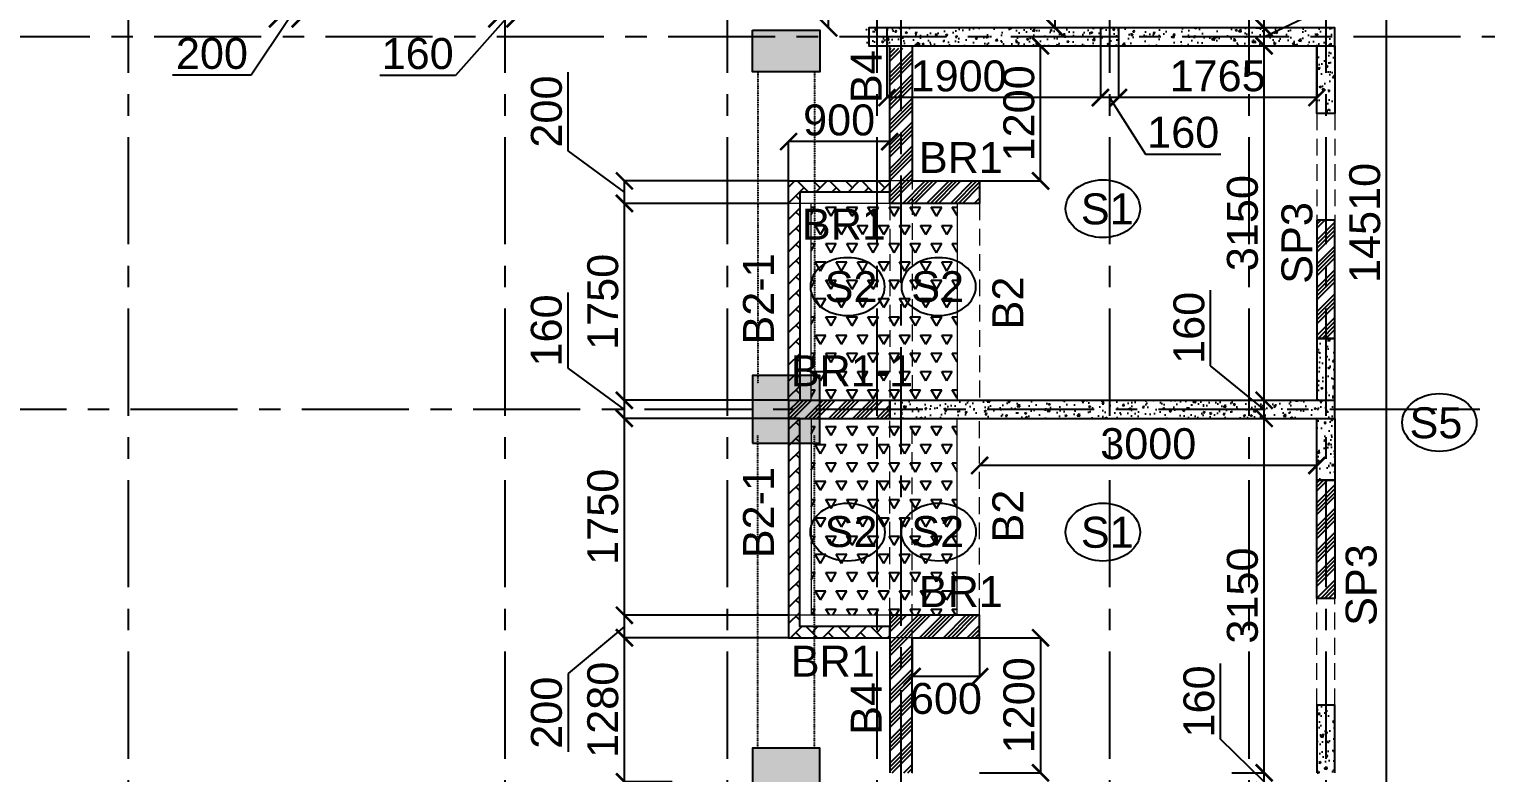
# Model space of a CAD drawing. Header units: inches. Extents: x -1898 to 127651, y -195120 to -109120.
# Drawn here: x 66741 to 79699, y -137290 to -130682 of the extents above; entities that cross this region are included whole.
import ezdxf

# ---------------------------------------------------------------- set-up
doc = ezdxf.new("R2010")
doc.units = ezdxf.units.IN
doc.header["$MEASUREMENT"] = 0
for name, pattern in [('CENTER', [50.8, 31.75, -6.35, 6.35, -6.35]), ('DASHED2', [9.525, 6.35, -3.175]), ('Hidden', [3, 2, -1])]:
    doc.linetypes.add(name, pattern=pattern)
for name, color, linetype in [('160 R.C. WALL HAT', 8, 'Continuous'), ('160 R.C.WALL', 6, 'Continuous'), ('AR-Column', 40, 'Continuous'), ('AR-Hidden', 251, 'DASHED2'), ('BAL. PARAPET WALL', 4, 'Continuous'), ('BEAM TEXT', 4, 'Continuous'), ('DIM', 251, 'Continuous'), ('GRID', 8, 'CENTER'), ('NON S.WALL HATCH', 8, 'Continuous'), ('NON STRUC R.C.WALL', 6, 'Continuous'), ('NON.STRUC.R.C.WALLS', 1, 'Continuous'), ('PARAPET WALL', 4, 'Continuous'), ('SPANRAL BEAM', 3, 'Continuous'), ('SUNKEN', 8, 'Continuous')]:
    doc.layers.add(name, color=color, linetype=linetype)
for name, color, linetype, lineweight in [('BEAMS', 3, 'Continuous', 0), ('SLAB CIR', 1, 'Continuous', 25), ('SLAB TXT', 3, 'Continuous', 0)]:
    doc.layers.add(name, color=color, linetype=linetype, lineweight=lineweight)
doc.styles.add('T200', font='sanss___.ttf', dxfattribs={"height": 275})
doc.styles.add('T300', font='sanss___.ttf', dxfattribs={"height": 350})
doc.dimstyles.new('T 200', dxfattribs={"dimtxt": 275, "dimasz": 150, "dimexe": 1, "dimexo": 0, "dimgap": 50, "dimtad": 1, "dimdec": 0, "dimrnd": 5, "dimdsep": 46, "dimtxsty": 'T200', "dimblk": 'ARCHTICK', "dimcen": 2.5, "dimdle": 1, "dimclrd": 5, "dimclre": 253, "dimclrt": 1, "dimadec": 0, "dimazin": 0, "dimtfac": 1, "dimtdec": 0, "dimtmove": 2, "dimatfit": 3, "dimfxl": 0, "dimarcsym": 0})
pattern_1 = [(45, (-2120350.89, 362541.15), (1e-14, 143.684098), [304.8, -101.6]), (135, (-2120279.05, 362613), (1e-14, 143.684098), [304.8, -101.6])]
pattern_2 = [(45, (2346260.05, -240371.21), (-106.066017, 106.066017), []), (45, (2346295.4, -240371.21), (-106.066017, 106.066017), []), (45, (2346330.76, -240371.21), (-106.066017, 106.066017), []), (45, (2346366.12, -240371.21), (-106.066017, 106.066017), [])]
pattern_3 = [(60, (2301842.9, -345548.81), (-93.75, 162.379763), [93.75, -93.75]), (120, (2301842.9, -345548.81), (-187.5, 1e-07), [93.75, -93.75]), (0, (2301796.02, -345467.62), (93.75, 162.379763), [93.75, -93.75])]
pattern_4 = [(50, (2184721.52, 112605.64), (179.315046, -15.688034), [18.75, -206.25]), (355, (2184721.52, 112605.64), (-34.687833, 188.048033), [15, -165]), (100.451444, (2184736.47, 112604.33), (144.627212, 172.359998), [15.935048, -175.285528]), (46.1842, (2184721.52, 112655.64), (266.810333, -41.37982), [28.125, -309.375]), (96.635635, (2184743.76, 112652.2), (233.665486, 243.52965), [23.902586, -262.92844]), (351.184164, (2184721.52, 112655.64), (233.665486, 243.52965), [22.5, -247.5]), (21, (2184746.52, 112643.14), (149.226763, -100.654723), [18.75, -206.25]), (326, (2184746.52, 112643.14), (60.828833, 181.287511), [15, -165]), (71.451445, (2184758.96, 112634.75), (210.055594, 80.632788), [15.935047, -175.285528]), (37.5, (2184721.524, 112605.64), (3.0399638, 83.2234635), [0, -163, 0, -167.5, 0, -165.625]), (7.5, (2184721.52, 112605.64), (65.7673844, 98.602928), [0, -95.5, 0, -159.25, 0, -63.125]), (327.5, (2184665.774, 112605.64), (133.455609, -5.638718), [0, -62.5, 0, -195, 0, -258.75]), (317.5, (2184640.77, 112605.64), (145.7965423, 25.0262456), [0, -81.25, 0, -129.5, 0, -183.75])]

# ---------------------------------------------------------------- blocks, each defined once
blk = doc.blocks.new('_ARCHTICK')
at = {"color": 0, "linetype": 'ByBlock', "const_width": 0.15}
blk.add_lwpolyline([(-0.5, -0.5), (0.5, 0.5)], dxfattribs=at)
blk = doc.blocks.new('*D590')
at = {"layer": 'Defpoints', "color": 0}
for p in [(77439, -137290, 15), (77727, -137290), (77900, -137450, 15)]:
    blk.add_point(p, dxfattribs=at)
at = {"layer": 'DIM', "color": 5, "lineweight": -2}
for p, q in [((77340, -136992), (77340, -136320)), ((77727, -137370), (77340, -136992)), ((77727, -137451), (77727, -137289))]:
    blk.add_line(p, q, dxfattribs=at)
at = {"layer": 'DIM', "color": 253, "lineweight": -2}
for p, q in [((77439, -137290), (77728, -137290)), ((77900, -137450), (77726, -137450))]:
    blk.add_line(p, q, dxfattribs=at)
at = {"layer": 'DIM', "color": 5, "lineweight": -2, "xscale": 150, "yscale": 150, "zscale": 150}
for p, rotation in [((77727, -137290), 90), ((77727, -137450), 270)]:
    blk.add_blockref('_ARCHTICK', p, dxfattribs=dict(at, rotation=rotation))
at = {"layer": 'DIM', "color": 1, "insert": (77148, -136656), "char_height": 275, "attachment_point": 5, "rotation": 90, "style": 'T200'}
blk.add_mtext('160', dxfattribs=at)
blk = doc.blocks.new('*D591')
at = {"layer": 'Defpoints', "color": 0}
for p in [(77247, -134140, 15), (77727, -134140), (77439, -137290, 15)]:
    blk.add_point(p, dxfattribs=at)
at = {"layer": 'DIM', "color": 253, "lineweight": -2}
for p, q in [((77247, -134140), (77728, -134140)), ((77439, -137290), (77728, -137290))]:
    blk.add_line(p, q, dxfattribs=at)
at = {"layer": 'DIM', "color": 5, "lineweight": -2}
blk.add_line((77727, -137291), (77727, -134139), dxfattribs=at)
at = {"layer": 'DIM', "color": 5, "lineweight": -2, "xscale": 150, "yscale": 150, "zscale": 150}
for p, rotation in [((77727, -134140), 90), ((77727, -137290), 270)]:
    blk.add_blockref('_ARCHTICK', p, dxfattribs=dict(at, rotation=rotation))
at = {"layer": 'DIM', "color": 1, "insert": (77535, -135715), "char_height": 275, "attachment_point": 5, "rotation": 90, "style": 'T200'}
blk.add_mtext('3150', dxfattribs=at)
blk = doc.blocks.new('*D592')
at = {"layer": 'Defpoints', "color": 0}
for p in [(77247, -133980, 15), (77727, -133980), (77247, -134140, 15)]:
    blk.add_point(p, dxfattribs=at)
at = {"layer": 'DIM', "color": 5, "lineweight": -2}
for p, q in [((77251, -133672), (77251, -133000)), ((77727, -134060), (77251, -133672)), ((77727, -134141), (77727, -133979))]:
    blk.add_line(p, q, dxfattribs=at)
at = {"layer": 'DIM', "color": 253, "lineweight": -2}
for p, q in [((77247, -133980), (77728, -133980)), ((77247, -134140), (77728, -134140))]:
    blk.add_line(p, q, dxfattribs=at)
at = {"layer": 'DIM', "color": 5, "lineweight": -2, "xscale": 150, "yscale": 150, "zscale": 150}
for p, rotation in [((77727, -133980), 90), ((77727, -134140), 270)]:
    blk.add_blockref('_ARCHTICK', p, dxfattribs=dict(at, rotation=rotation))
at = {"layer": 'DIM', "color": 1, "insert": (77059, -133336), "char_height": 275, "attachment_point": 5, "rotation": 90, "style": 'T200'}
blk.add_mtext('160', dxfattribs=at)
blk = doc.blocks.new('*D593')
at = {"layer": 'Defpoints', "color": 0}
for p in [(77247, -130830, 15), (77727, -130830), (77247, -133980, 15)]:
    blk.add_point(p, dxfattribs=at)
at = {"layer": 'DIM', "color": 253, "lineweight": -2}
for p, q in [((77247, -130830), (77728, -130830)), ((77247, -133980), (77728, -133980))]:
    blk.add_line(p, q, dxfattribs=at)
at = {"layer": 'DIM', "color": 5, "lineweight": -2}
blk.add_line((77727, -133981), (77727, -130829), dxfattribs=at)
at = {"layer": 'DIM', "color": 5, "lineweight": -2, "xscale": 150, "yscale": 150, "zscale": 150}
for p, rotation in [((77727, -130830), 90), ((77727, -133980), 270)]:
    blk.add_blockref('_ARCHTICK', p, dxfattribs=dict(at, rotation=rotation))
at = {"layer": 'DIM', "color": 1, "insert": (77535, -132405), "char_height": 275, "attachment_point": 5, "rotation": 90, "style": 'T200'}
blk.add_mtext('3150', dxfattribs=at)
blk = doc.blocks.new('*D594')
at = {"layer": 'Defpoints', "color": 0}
for p in [(75867, -129670), (76271, -129670, 15), (76271, -130670, 15)]:
    blk.add_point(p, dxfattribs=at)
at = {"layer": 'DIM', "color": 253, "lineweight": -2}
for p, q in [((76271, -129670), (75866, -129670)), ((76271, -130670), (75866, -130670))]:
    blk.add_line(p, q, dxfattribs=at)
at = {"layer": 'DIM', "color": 5, "lineweight": -2}
blk.add_line((75867, -130671), (75867, -129669), dxfattribs=at)
at = {"layer": 'DIM', "color": 5, "lineweight": -2, "xscale": 150, "yscale": 150, "zscale": 150}
for p, rotation in [((75867, -129670), 90), ((75867, -130670), 270)]:
    blk.add_blockref('_ARCHTICK', p, dxfattribs=dict(at, rotation=rotation))
at = {"layer": 'DIM', "color": 1, "insert": (75675, -130170), "char_height": 275, "attachment_point": 5, "rotation": 90, "style": 'T200'}
blk.add_mtext('1000', dxfattribs=at)
blk = doc.blocks.new('*D557')
at = {"layer": 'Defpoints', "color": 0}
for p in [(78740, -125150, 29), (78815, -125150), (78655, -139659, 15)]:
    blk.add_point(p, dxfattribs=at)
at = {"layer": 'DIM', "color": 253, "lineweight": -2}
for p, q in [((78740, -125150), (78816, -125150)), ((78655, -139659), (78816, -139659))]:
    blk.add_line(p, q, dxfattribs=at)
at = {"layer": 'DIM', "color": 5, "lineweight": -2}
blk.add_line((78815, -139660), (78815, -125149), dxfattribs=at)
at = {"layer": 'DIM', "color": 5, "lineweight": -2, "xscale": 150, "yscale": 150, "zscale": 150}
for p, rotation in [((78815, -125150), 90), ((78815, -139659), 270)]:
    blk.add_blockref('_ARCHTICK', p, dxfattribs=dict(at, rotation=rotation))
at = {"layer": 'DIM', "color": 1, "insert": (78623, -132404), "char_height": 275, "attachment_point": 5, "rotation": 90, "style": 'T200'}
blk.add_mtext('14510', dxfattribs=at)
blk = doc.blocks.new('*D533')
at = {"layer": 'Defpoints', "color": 0}
for p in [(77653, -130670, 15), (77727, -130670), (77653, -130830)]:
    blk.add_point(p, dxfattribs=at)
at = {"layer": 'DIM', "color": 5, "lineweight": -2}
for p, q in [((78196, -130528), (78196, -129856)), ((77727, -130750), (78196, -130528)), ((77727, -130831), (77727, -130669))]:
    blk.add_line(p, q, dxfattribs=at)
at = {"layer": 'DIM', "color": 253, "lineweight": -2}
for p, q in [((77653, -130670), (77728, -130670)), ((77653, -130830), (77728, -130830))]:
    blk.add_line(p, q, dxfattribs=at)
at = {"layer": 'DIM', "color": 5, "lineweight": -2, "xscale": 150, "yscale": 150, "zscale": 150}
for p, rotation in [((77727, -130670), 90), ((77727, -130830), 270)]:
    blk.add_blockref('_ARCHTICK', p, dxfattribs=dict(at, rotation=rotation))
at = {"layer": 'DIM', "color": 1, "insert": (78004, -130192), "char_height": 275, "attachment_point": 5, "rotation": 90, "style": 'T200'}
blk.add_mtext('160', dxfattribs=at)
blk = doc.blocks.new('*D534')
at = {"layer": 'Defpoints', "color": 0}
for p in [(77663, -129830, 15), (77727, -129830), (77653, -130670, 15)]:
    blk.add_point(p, dxfattribs=at)
at = {"layer": 'DIM', "color": 253, "lineweight": -2}
for p, q in [((77663, -129830), (77728, -129830)), ((77653, -130670), (77728, -130670))]:
    blk.add_line(p, q, dxfattribs=at)
at = {"layer": 'DIM', "color": 5, "lineweight": -2}
blk.add_line((77727, -130671), (77727, -129829), dxfattribs=at)
at = {"layer": 'DIM', "color": 5, "lineweight": -2, "xscale": 150, "yscale": 150, "zscale": 150}
for p, rotation in [((77727, -129830), 90), ((77727, -130670), 270)]:
    blk.add_blockref('_ARCHTICK', p, dxfattribs=dict(at, rotation=rotation))
at = {"layer": 'DIM', "color": 1, "insert": (77535, -130250), "char_height": 275, "attachment_point": 5, "rotation": 90, "style": 'T200'}
blk.add_mtext('840', dxfattribs=at)
blk = doc.blocks.new('*D537')
at = {"layer": 'Defpoints', "color": 0}
for p in [(76431, -130670, 15), (78196, -130830, 15), (76431, -131290)]:
    blk.add_point(p, dxfattribs=at)
at = {"layer": 'DIM', "color": 253, "lineweight": -2}
for p, q in [((76431, -130670), (76431, -131291)), ((78196, -130830), (78196, -131291))]:
    blk.add_line(p, q, dxfattribs=at)
at = {"layer": 'DIM', "color": 5, "lineweight": -2}
blk.add_line((78197, -131290), (76430, -131290), dxfattribs=at)
at = {"layer": 'DIM', "color": 5, "lineweight": -2, "xscale": 150, "yscale": 150, "zscale": 150, "rotation": 180}
blk.add_blockref('_ARCHTICK', (76431, -131290), dxfattribs=at)
at = {"layer": 'DIM', "color": 5, "lineweight": -2, "xscale": 150, "yscale": 150, "zscale": 150}
blk.add_blockref('_ARCHTICK', (78196, -131290), dxfattribs=at)
at = {"layer": 'DIM', "color": 1, "insert": (77313, -131098), "char_height": 275, "attachment_point": 5, "style": 'T200'}
blk.add_mtext('1765', dxfattribs=at)
blk = doc.blocks.new('*D538')
at = {"layer": 'Defpoints', "color": 0}
for p in [(76271, -130670, 15), (76431, -130670, 15), (76271, -131290)]:
    blk.add_point(p, dxfattribs=at)
at = {"layer": 'DIM', "color": 253, "lineweight": -2}
for p, q in [((76271, -130670), (76271, -131291)), ((76431, -130670), (76431, -131291))]:
    blk.add_line(p, q, dxfattribs=at)
at = {"layer": 'DIM', "color": 5, "lineweight": -2}
for p, q in [((76432, -131290), (76270, -131290)), ((76351, -131290), (76670, -131792)), ((76670, -131792), (77343, -131792))]:
    blk.add_line(p, q, dxfattribs=at)
at = {"layer": 'DIM', "color": 5, "lineweight": -2, "xscale": 150, "yscale": 150, "zscale": 150, "rotation": 180}
blk.add_blockref('_ARCHTICK', (76271, -131290), dxfattribs=at)
at = {"layer": 'DIM', "color": 5, "lineweight": -2, "xscale": 150, "yscale": 150, "zscale": 150}
blk.add_blockref('_ARCHTICK', (76431, -131290), dxfattribs=at)
at = {"layer": 'DIM', "color": 1, "insert": (77007, -131600), "char_height": 275, "attachment_point": 5, "style": 'T200'}
blk.add_mtext('160', dxfattribs=at)
blk = doc.blocks.new('*D539')
at = {"layer": 'Defpoints', "color": 0}
for p in [(74371, -130670, 15), (76271, -130670, 15), (74371, -131290)]:
    blk.add_point(p, dxfattribs=at)
at = {"layer": 'DIM', "color": 253, "lineweight": -2}
for p, q in [((74371, -130670), (74371, -131291)), ((76271, -130670), (76271, -131291))]:
    blk.add_line(p, q, dxfattribs=at)
at = {"layer": 'DIM', "color": 5, "lineweight": -2}
blk.add_line((76272, -131290), (74370, -131290), dxfattribs=at)
at = {"layer": 'DIM', "color": 5, "lineweight": -2, "xscale": 150, "yscale": 150, "zscale": 150, "rotation": 180}
blk.add_blockref('_ARCHTICK', (74371, -131290), dxfattribs=at)
at = {"layer": 'DIM', "color": 5, "lineweight": -2, "xscale": 150, "yscale": 150, "zscale": 150}
blk.add_blockref('_ARCHTICK', (76271, -131290), dxfattribs=at)
at = {"layer": 'DIM', "color": 1, "insert": (75009, -131099), "char_height": 275, "attachment_point": 5, "style": 'T200'}
blk.add_mtext('1900', dxfattribs=at)
blk = doc.blocks.new('*D483')
at = {"layer": 'Defpoints', "color": 0}
for p in [(72037, -137370), (72460, -137370, 15), (73496, -138650, 15)]:
    blk.add_point(p, dxfattribs=at)
at = {"layer": 'DIM', "color": 253, "lineweight": -2}
for p, q in [((72460, -137370), (72036, -137370)), ((73496, -138650), (72036, -138650))]:
    blk.add_line(p, q, dxfattribs=at)
at = {"layer": 'DIM', "color": 5, "lineweight": -2}
blk.add_line((72037, -138651), (72037, -137369), dxfattribs=at)
at = {"layer": 'DIM', "color": 5, "lineweight": -2, "xscale": 150, "yscale": 150, "zscale": 150}
for p, rotation in [((72037, -137370), 90), ((72037, -138650), 270)]:
    blk.add_blockref('_ARCHTICK', p, dxfattribs=dict(at, rotation=rotation))
at = {"layer": 'DIM', "color": 1, "insert": (71846, -138010), "char_height": 275, "attachment_point": 5, "rotation": 90, "style": 'T200'}
blk.add_mtext('1280', dxfattribs=at)
blk = doc.blocks.new('*D503')
at = {"layer": 'Defpoints', "color": 0}
for p in [(72036, -136090), (73496, -136090, 15), (72460, -137370)]:
    blk.add_point(p, dxfattribs=at)
at = {"layer": 'DIM', "color": 253, "lineweight": -2}
for p, q in [((73496, -136090), (72035, -136090)), ((72460, -137370), (72035, -137370))]:
    blk.add_line(p, q, dxfattribs=at)
at = {"layer": 'DIM', "color": 5, "lineweight": -2}
blk.add_line((72036, -137371), (72036, -136089), dxfattribs=at)
at = {"layer": 'DIM', "color": 5, "lineweight": -2, "xscale": 150, "yscale": 150, "zscale": 150}
for p, rotation in [((72036, -136090), 90), ((72036, -137370), 270)]:
    blk.add_blockref('_ARCHTICK', p, dxfattribs=dict(at, rotation=rotation))
at = {"layer": 'DIM', "color": 1, "insert": (71845, -136730), "char_height": 275, "attachment_point": 5, "rotation": 90, "style": 'T200'}
blk.add_mtext('1280', dxfattribs=at)
blk = doc.blocks.new('*D504')
at = {"layer": 'Defpoints', "color": 0}
for p in [(72036, -135890), (73496, -135890, 15), (73496, -136090, 15)]:
    blk.add_point(p, dxfattribs=at)
at = {"layer": 'DIM', "color": 253, "lineweight": -2}
for p, q in [((73496, -135890), (72035, -135890)), ((73496, -136090), (72035, -136090))]:
    blk.add_line(p, q, dxfattribs=at)
at = {"layer": 'DIM', "color": 5, "lineweight": -2}
for p, q in [((72036, -136091), (72036, -135889)), ((72036, -135990), (71536, -136407)), ((71536, -136407), (71536, -137105))]:
    blk.add_line(p, q, dxfattribs=at)
at = {"layer": 'DIM', "color": 5, "lineweight": -2, "xscale": 150, "yscale": 150, "zscale": 150}
for p, rotation in [((72036, -135890), 90), ((72036, -136090), 270)]:
    blk.add_blockref('_ARCHTICK', p, dxfattribs=dict(at, rotation=rotation))
at = {"layer": 'DIM', "color": 1, "insert": (71344, -136756), "char_height": 275, "attachment_point": 5, "rotation": 90, "style": 'T200'}
blk.add_mtext('200', dxfattribs=at)
blk = doc.blocks.new('*D505')
at = {"layer": 'Defpoints', "color": 0}
for p in [(72036, -134140), (73496, -134140, 15), (73496, -135890, 15)]:
    blk.add_point(p, dxfattribs=at)
at = {"layer": 'DIM', "color": 253, "lineweight": -2}
for p, q in [((73496, -134140), (72035, -134140)), ((73496, -135890), (72035, -135890))]:
    blk.add_line(p, q, dxfattribs=at)
at = {"layer": 'DIM', "color": 5, "lineweight": -2}
blk.add_line((72036, -135891), (72036, -134139), dxfattribs=at)
at = {"layer": 'DIM', "color": 5, "lineweight": -2, "xscale": 150, "yscale": 150, "zscale": 150}
for p, rotation in [((72036, -134140), 90), ((72036, -135890), 270)]:
    blk.add_blockref('_ARCHTICK', p, dxfattribs=dict(at, rotation=rotation))
at = {"layer": 'DIM', "color": 1, "insert": (71845, -135015), "char_height": 275, "attachment_point": 5, "rotation": 90, "style": 'T200'}
blk.add_mtext('1750', dxfattribs=at)
blk = doc.blocks.new('*D506')
at = {"layer": 'Defpoints', "color": 0}
for p in [(72036, -133980), (73496, -133980, 15), (73496, -134140, 15)]:
    blk.add_point(p, dxfattribs=at)
at = {"layer": 'DIM', "color": 5, "lineweight": -2}
for p, q in [((71535, -133695), (71535, -133023)), ((72036, -134060), (71535, -133695)), ((72036, -134141), (72036, -133979))]:
    blk.add_line(p, q, dxfattribs=at)
at = {"layer": 'DIM', "color": 253, "lineweight": -2}
for p, q in [((73496, -133980), (72035, -133980)), ((73496, -134140), (72035, -134140))]:
    blk.add_line(p, q, dxfattribs=at)
at = {"layer": 'DIM', "color": 5, "lineweight": -2, "xscale": 150, "yscale": 150, "zscale": 150}
for p, rotation in [((72036, -133980), 90), ((72036, -134140), 270)]:
    blk.add_blockref('_ARCHTICK', p, dxfattribs=dict(at, rotation=rotation))
at = {"layer": 'DIM', "color": 1, "insert": (71343, -133359), "char_height": 275, "attachment_point": 5, "rotation": 90, "style": 'T200'}
blk.add_mtext('160', dxfattribs=at)
blk = doc.blocks.new('*D507')
at = {"layer": 'Defpoints', "color": 0}
for p in [(72036, -132230), (73496, -132230, 15), (73496, -133980, 15)]:
    blk.add_point(p, dxfattribs=at)
at = {"layer": 'DIM', "color": 253, "lineweight": -2}
for p, q in [((73496, -132230), (72035, -132230)), ((73496, -133980), (72035, -133980))]:
    blk.add_line(p, q, dxfattribs=at)
at = {"layer": 'DIM', "color": 5, "lineweight": -2}
blk.add_line((72036, -133981), (72036, -132229), dxfattribs=at)
at = {"layer": 'DIM', "color": 5, "lineweight": -2, "xscale": 150, "yscale": 150, "zscale": 150}
for p, rotation in [((72036, -132230), 90), ((72036, -133980), 270)]:
    blk.add_blockref('_ARCHTICK', p, dxfattribs=dict(at, rotation=rotation))
at = {"layer": 'DIM', "color": 1, "insert": (71845, -133105), "char_height": 275, "attachment_point": 5, "rotation": 90, "style": 'T200'}
blk.add_mtext('1750', dxfattribs=at)
blk = doc.blocks.new('*D508')
at = {"layer": 'Defpoints', "color": 0}
for p in [(72036, -132030), (73496, -132030, 15), (73496, -132230, 15)]:
    blk.add_point(p, dxfattribs=at)
at = {"layer": 'DIM', "color": 5, "lineweight": -2}
for p, q in [((71536, -131763), (71536, -131065)), ((72036, -132130), (71536, -131763)), ((72036, -132231), (72036, -132029))]:
    blk.add_line(p, q, dxfattribs=at)
at = {"layer": 'DIM', "color": 253, "lineweight": -2}
for p, q in [((73496, -132030), (72035, -132030)), ((73496, -132230), (72035, -132230))]:
    blk.add_line(p, q, dxfattribs=at)
at = {"layer": 'DIM', "color": 5, "lineweight": -2, "xscale": 150, "yscale": 150, "zscale": 150}
for p, rotation in [((72036, -132030), 90), ((72036, -132230), 270)]:
    blk.add_blockref('_ARCHTICK', p, dxfattribs=dict(at, rotation=rotation))
at = {"layer": 'DIM', "color": 1, "insert": (71344, -131414), "char_height": 275, "attachment_point": 5, "rotation": 90, "style": 'T200'}
blk.add_mtext('200', dxfattribs=at)
blk = doc.blocks.new('*D509')
at = {"layer": 'Defpoints', "color": 0}
for p in [(73496, -131681), (73496, -132030, 15), (74396, -132030, 15)]:
    blk.add_point(p, dxfattribs=at)
at = {"layer": 'DIM', "color": 5, "lineweight": -2}
blk.add_line((74397, -131681), (73495, -131681), dxfattribs=at)
at = {"layer": 'DIM', "color": 253, "lineweight": -2}
for p, q in [((73496, -132030), (73496, -131680)), ((74396, -132030), (74396, -131680))]:
    blk.add_line(p, q, dxfattribs=at)
at = {"layer": 'DIM', "color": 5, "lineweight": -2, "xscale": 150, "yscale": 150, "zscale": 150, "rotation": 180}
blk.add_blockref('_ARCHTICK', (73496, -131681), dxfattribs=at)
at = {"layer": 'DIM', "color": 5, "lineweight": -2, "xscale": 150, "yscale": 150, "zscale": 150}
blk.add_blockref('_ARCHTICK', (74396, -131681), dxfattribs=at)
at = {"layer": 'DIM', "color": 1, "insert": (73946, -131490), "char_height": 275, "attachment_point": 5, "style": 'T200'}
blk.add_mtext('900', dxfattribs=at)
blk = doc.blocks.new('*D510')
at = {"layer": 'Defpoints', "color": 0}
for p in [(74596, -136090, 15), (75196, -136090, 15), (74596, -136435)]:
    blk.add_point(p, dxfattribs=at)
at = {"layer": 'DIM', "color": 253, "lineweight": -2}
for p, q in [((74596, -136090), (74596, -136436)), ((75196, -136090), (75196, -136436))]:
    blk.add_line(p, q, dxfattribs=at)
at = {"layer": 'DIM', "color": 5, "lineweight": -2}
blk.add_line((75197, -136435), (74595, -136435), dxfattribs=at)
at = {"layer": 'DIM', "color": 5, "lineweight": -2, "xscale": 150, "yscale": 150, "zscale": 150, "rotation": 180}
blk.add_blockref('_ARCHTICK', (74596, -136435), dxfattribs=at)
at = {"layer": 'DIM', "color": 5, "lineweight": -2, "xscale": 150, "yscale": 150, "zscale": 150}
blk.add_blockref('_ARCHTICK', (75196, -136435), dxfattribs=at)
at = {"layer": 'DIM', "color": 1, "insert": (74896, -136631), "char_height": 275, "attachment_point": 5, "style": 'T200'}
blk.add_mtext('600', dxfattribs=at)
blk = doc.blocks.new('*D513')
at = {"layer": 'Defpoints', "color": 0}
for p in [(75196, -134559, 15), (75196, -134559), (78196, -134626, 15)]:
    blk.add_point(p, dxfattribs=at)
at = {"layer": 'DIM', "color": 5, "lineweight": -2}
blk.add_line((78197, -134559), (75195, -134559), dxfattribs=at)
at = {"layer": 'DIM', "color": 253, "lineweight": -2}
for p, q in [((75196, -134559), (75196, -134558)), ((78196, -134626), (78196, -134558))]:
    blk.add_line(p, q, dxfattribs=at)
at = {"layer": 'DIM', "color": 5, "lineweight": -2, "xscale": 150, "yscale": 150, "zscale": 150, "rotation": 180}
blk.add_blockref('_ARCHTICK', (75196, -134559), dxfattribs=at)
at = {"layer": 'DIM', "color": 5, "lineweight": -2, "xscale": 150, "yscale": 150, "zscale": 150}
blk.add_blockref('_ARCHTICK', (78196, -134559), dxfattribs=at)
at = {"layer": 'DIM', "color": 1, "insert": (76696, -134367), "char_height": 275, "attachment_point": 5, "style": 'T200'}
blk.add_mtext('3000', dxfattribs=at)
blk = doc.blocks.new('*D412')
at = {"layer": 'Defpoints', "color": 0}
for p in [(73853, -130510, 15), (73853, -130510), (73853, -130670, 15)]:
    blk.add_point(p, dxfattribs=at)
at = {"layer": 'DIM', "color": 5, "lineweight": -2}
for p, q in [((73410, -130028), (73410, -129355)), ((73853, -130590), (73410, -130028)), ((73853, -130671), (73853, -130509))]:
    blk.add_line(p, q, dxfattribs=at)
at = {"layer": 'DIM', "color": 253, "lineweight": -2}
for p, q in [((73853, -130510), (73852, -130510)), ((73853, -130670), (73852, -130670))]:
    blk.add_line(p, q, dxfattribs=at)
at = {"layer": 'DIM', "color": 5, "lineweight": -2, "xscale": 150, "yscale": 150, "zscale": 150}
for p, rotation in [((73853, -130510), 90), ((73853, -130670), 270)]:
    blk.add_blockref('_ARCHTICK', p, dxfattribs=dict(at, rotation=rotation))
at = {"layer": 'DIM', "color": 1, "insert": (73219, -129691), "char_height": 275, "attachment_point": 5, "rotation": 90, "style": 'T200'}
blk.add_mtext('160', dxfattribs=at)
blk = doc.blocks.new('*D421')
at = {"layer": 'Defpoints', "color": 0}
for p in [(70901, -129810, 15), (71061, -129810, 15), (70901, -130590)]:
    blk.add_point(p, dxfattribs=at)
at = {"layer": 'DIM', "color": 253, "lineweight": -2}
for p, q in [((70901, -129810), (70901, -130591)), ((71061, -129810), (71061, -130591))]:
    blk.add_line(p, q, dxfattribs=at)
at = {"layer": 'DIM', "color": 5, "lineweight": -2}
for p, q in [((70981, -130590), (70533, -131092)), ((71062, -130590), (70900, -130590)), ((70533, -131092), (69860, -131092))]:
    blk.add_line(p, q, dxfattribs=at)
at = {"layer": 'DIM', "color": 5, "lineweight": -2, "xscale": 150, "yscale": 150, "zscale": 150, "rotation": 180}
blk.add_blockref('_ARCHTICK', (70901, -130590), dxfattribs=at)
at = {"layer": 'DIM', "color": 5, "lineweight": -2, "xscale": 150, "yscale": 150, "zscale": 150}
blk.add_blockref('_ARCHTICK', (71061, -130590), dxfattribs=at)
at = {"layer": 'DIM', "color": 1, "insert": (70197, -130900), "char_height": 275, "attachment_point": 5, "style": 'T200'}
blk.add_mtext('160', dxfattribs=at)
blk = doc.blocks.new('*D423')
at = {"layer": 'Defpoints', "color": 0}
for p in [(68951, -129810, 15), (69151, -129810, 15), (68951, -130590)]:
    blk.add_point(p, dxfattribs=at)
at = {"layer": 'DIM', "color": 253, "lineweight": -2}
for p, q in [((68951, -129810), (68951, -130591)), ((69151, -129810), (69151, -130591))]:
    blk.add_line(p, q, dxfattribs=at)
at = {"layer": 'DIM', "color": 5, "lineweight": -2}
for p, q in [((69051, -130590), (68716, -131091)), ((69152, -130590), (68950, -130590)), ((68716, -131091), (68017, -131091))]:
    blk.add_line(p, q, dxfattribs=at)
at = {"layer": 'DIM', "color": 5, "lineweight": -2, "xscale": 150, "yscale": 150, "zscale": 150, "rotation": 180}
blk.add_blockref('_ARCHTICK', (68951, -130590), dxfattribs=at)
at = {"layer": 'DIM', "color": 5, "lineweight": -2, "xscale": 150, "yscale": 150, "zscale": 150}
blk.add_blockref('_ARCHTICK', (69151, -130590), dxfattribs=at)
at = {"layer": 'DIM', "color": 1, "insert": (68367, -130899), "char_height": 275, "attachment_point": 5, "style": 'T200'}
blk.add_mtext('200', dxfattribs=at)
blk = doc.blocks.new('*D788')
at = {"layer": 'Defpoints', "color": 0}
for p in [(75196, -136090, 15), (75196, -137290, 15), (75738, -137290)]:
    blk.add_point(p, dxfattribs=at)
at = {"layer": 'DIM', "color": 253, "lineweight": -2}
for p, q in [((75196, -136090), (75739, -136090)), ((75196, -137290), (75739, -137290))]:
    blk.add_line(p, q, dxfattribs=at)
at = {"layer": 'DIM', "color": 5, "lineweight": -2}
blk.add_line((75738, -136089), (75738, -137291), dxfattribs=at)
at = {"layer": 'DIM', "color": 5, "lineweight": -2, "xscale": 150, "yscale": 150, "zscale": 150}
for p, rotation in [((75738, -136090), 90), ((75738, -137290), 270)]:
    blk.add_blockref('_ARCHTICK', p, dxfattribs=dict(at, rotation=rotation))
at = {"layer": 'DIM', "color": 1, "insert": (75546, -136690), "char_height": 275, "attachment_point": 5, "rotation": 90, "style": 'T200'}
blk.add_mtext('1200', dxfattribs=at)
blk = doc.blocks.new('*D789')
at = {"layer": 'Defpoints', "color": 0}
for p in [(75196, -130830, 15), (75738, -130830), (75196, -132030, 15)]:
    blk.add_point(p, dxfattribs=at)
at = {"layer": 'DIM', "color": 253, "lineweight": -2}
for p, q in [((75196, -130830), (75739, -130830)), ((75196, -132030), (75739, -132030))]:
    blk.add_line(p, q, dxfattribs=at)
at = {"layer": 'DIM', "color": 5, "lineweight": -2}
blk.add_line((75738, -132031), (75738, -130829), dxfattribs=at)
at = {"layer": 'DIM', "color": 5, "lineweight": -2, "xscale": 150, "yscale": 150, "zscale": 150}
for p, rotation in [((75738, -130830), 90), ((75738, -132030), 270)]:
    blk.add_blockref('_ARCHTICK', p, dxfattribs=dict(at, rotation=rotation))
at = {"layer": 'DIM', "color": 1, "insert": (75546, -131430), "char_height": 275, "attachment_point": 5, "rotation": 90, "style": 'T200'}
blk.add_mtext('1200', dxfattribs=at)
blk = doc.blocks.new('A$C02A55DAE')
at = {"layer": 'NON S.WALL HATCH'}
h = blk.add_hatch(dxfattribs=at)
h.set_pattern_fill('SACNCR', color=256, scale=1000)
h.set_pattern_definition([(45, (-132245.64, 75915.45), (-66.29126, 66.29126), []), (45, (-132179.35, 75915.45), (-66.29126, 66.29126), [0, -93.75])])
h.paths.add_polyline_path([(68012, -21790), (68612, -21790), (68612, -21190), (68012, -21190)])
h.paths.add_polyline_path([(68012, -18480), (68612, -18480), (68612, -17880), (68012, -17880)])
h.paths.add_polyline_path([(68012, -15170), (68612, -15170), (68612, -14570), (68012, -14570)])
h.paths.add_polyline_path([(68012, -11500), (68612, -11500), (68612, -11870), (68012, -11870)])
at = {"layer": 'AR-Column', "color": 4, "elevation": -29}
for points in [[(68012, -11500), (68612, -11500), (68612, -11870), (68012, -11870)], [(68012, -15170), (68612, -15170), (68612, -14570), (68012, -14570)], [(68012, -18480), (68612, -18480), (68612, -17880), (68012, -17880)]]:
    blk.add_lwpolyline(points, close=True, dxfattribs=at)
at = {"layer": 'AR-Hidden', "ltscale": 0.009}
for p, q in [((68060, -11870, -29), (68060, -14640, -29)), ((68565, -11870, -29), (68565, -14640, -29)), ((68060, -17870, -29), (68060, -15100, -29)), ((68565, -17870, -29), (68565, -15100, -29))]:
    blk.add_line(p, q, dxfattribs=at)

msp = doc.modelspace()

# ---------------------------------------------------------------- hatches: boundary and pattern name
at = {"layer": '160 R.C. WALL HAT'}
h = msp.add_hatch(dxfattribs=at)
h.set_pattern_fill('AR-CONC', color=256, scale=25)
h.set_pattern_definition(pattern_4)
h.paths.add_polyline_path([(78356, -130830.2), (78356, -130670.2), (74191, -130670.2), (74191, -130830.2)])
h = msp.add_hatch(dxfattribs=at)
h.set_pattern_fill('AR-CONC', color=256, scale=25)
h.set_pattern_definition(pattern_4)
h.paths.add_polyline_path([(78196, -130830.2), (78356, -130830.2), (78356, -131430.2), (78196, -131430.2)])
h = msp.add_hatch(dxfattribs=at)
h.set_pattern_fill('AR-CONC', color=256, scale=25)
h.set_pattern_definition(pattern_4)
h.paths.add_polyline_path([(78196, -133430.2), (78356, -133430.2), (78356, -133980.2), (78196, -133980.2)])
h = msp.add_hatch(dxfattribs=at)
h.set_pattern_fill('AR-CONC', color=256, scale=25)
h.set_pattern_definition(pattern_4)
h.paths.add_polyline_path([(78356, -134140.2), (78356, -133980.2), (74396, -133980.2), (74396, -134140.2)])
h = msp.add_hatch(dxfattribs=at)
h.set_pattern_fill('AR-CONC', color=256, scale=25)
h.set_pattern_definition(pattern_4)
h.paths.add_polyline_path([(78196, -134690.2), (78356, -134690.2), (78356, -134140.2), (78196, -134140.2)])
h = msp.add_hatch(dxfattribs=at)
h.set_pattern_fill('AR-CONC', color=256, scale=25)
h.set_pattern_definition(pattern_4)
h.paths.add_polyline_path([(78356, -136690.2), (78196, -136690.2), (78196, -137290.2), (78356, -137290.2)])
at = {"layer": 'BAL. PARAPET WALL'}
h = msp.add_hatch(dxfattribs=at)
h.set_pattern_fill('AR-HBONE', color=256, style=0)
h.set_pattern_definition(pattern_1)
h.paths.add_polyline_path([(73596, -133980.2), (73496, -133980.2), (73496, -132030.2), (74396, -132030.2), (74396, -132130.2), (73596, -132130.2)])
h = msp.add_hatch(dxfattribs=at)
h.set_pattern_fill('AR-HBONE', color=256, style=0)
h.set_pattern_definition(pattern_1)
h.paths.add_polyline_path([(73596, -134140.2), (73496, -134140.2), (73496, -136090.2), (74396, -136090.2), (74396, -135990.2), (73596, -135990.2)])
at = {"layer": 'NON STRUC R.C.WALL'}
h = msp.add_hatch(dxfattribs=at)
h.set_pattern_fill('ANSI34', color=1, scale=200)
h.set_pattern_definition([(45, (2346260.05, -240391.21), (-106.066017, 106.066017), []), (45, (2346295.4, -240391.21), (-106.066017, 106.066017), []), (45, (2346330.76, -240391.21), (-106.066017, 106.066017), []), (45, (2346366.12, -240391.21), (-106.066017, 106.066017), [])])
h.paths.add_polyline_path([(74596, -130850.2), (74396, -130850.2), (74396, -132230.2), (75196, -132230.2), (75196, -132030.2), (74596, -132030.2)])
h = msp.add_hatch(dxfattribs=at)
h.set_pattern_fill('ANSI34', color=1, scale=200)
h.set_pattern_definition(pattern_2)
h.paths.add_polyline_path([(78196, -132380.2), (78196, -133430.2), (78356, -133430.2), (78356, -132380.2)])
h = msp.add_hatch(dxfattribs=at)
h.set_pattern_fill('ANSI34', color=1, scale=200)
h.set_pattern_definition(pattern_2)
h.paths.add_polyline_path([(74396, -134140.2), (74396, -133980.2), (73496, -133980.2), (73496, -134140.2)])
h = msp.add_hatch(dxfattribs=at)
h.set_pattern_fill('ANSI34', color=1, scale=200)
h.set_pattern_definition(pattern_2)
h.paths.add_polyline_path([(78196, -135740.2), (78196, -134690.2), (78356, -134690.2), (78356, -135740.2)])
h = msp.add_hatch(dxfattribs=at)
h.set_pattern_fill('ANSI34', color=1, scale=200)
h.set_pattern_definition(pattern_2)
h.paths.add_polyline_path([(74596, -137290.2), (74596, -136090.2), (75196, -136090.2), (75196, -135890.2), (74396, -135890.2), (74396, -137290.2)])
at = {"layer": 'SUNKEN'}
h = msp.add_hatch(dxfattribs=at)
h.set_pattern_fill('TRIANG', color=256, scale=500)
h.set_pattern_definition(pattern_3)
h.paths.add_polyline_path([(73696, -132210.2), (74996, -132210.2), (74996, -133980.2), (73696, -133980.2)])
h = msp.add_hatch(dxfattribs=at)
h.set_pattern_fill('TRIANG', color=256, scale=500)
h.set_pattern_definition(pattern_3)
h.paths.add_polyline_path([(73696, -135890.2), (74996, -135890.2), (74996, -134140.2), (73696, -134140.2)])

# ---------------------------------------------------------------- linework, layer by layer
at = {"layer": '160 R.C.WALL', "elevation": 14.7}
for points in [[(78356, -130830.2), (78356, -130670.2), (74211, -130670.2), (74211, -130830.2)], [(78356, -134140.2), (78356, -133980.2), (74396, -133980.2), (74396, -134140.2)]]:
    msp.add_lwpolyline(points, close=True, dxfattribs=at)
for points in [[(78356, -130830.2), (78356, -131430.2), (78196, -131430.2), (78196, -130830.2)], [(78356, -133980.2), (78356, -133430.2), (78196, -133430.2), (78196, -133980.2)], [(78356, -134140.2), (78356, -134690.2), (78196, -134690.2), (78196, -134140.2)], [(78356, -137290.2), (78356, -136690.2), (78196, -136690.2), (78196, -137290.2)]]:
    msp.add_lwpolyline(points, dxfattribs=at)
at = {"layer": 'BAL. PARAPET WALL', "elevation": 14.7}
for points in [[(73596, -133980.2), (73496, -133980.2), (73496, -132030.2), (74396, -132030.2), (74396, -132130.2), (73596, -132130.2), (73596, -133980.2)], [(73596, -134140.2), (73496, -134140.2), (73496, -136090.2), (74396, -136090.2), (74396, -135990.2), (73596, -135990.2), (73596, -134140.2)]]:
    msp.add_lwpolyline(points, dxfattribs=at)
at = {"layer": 'BEAMS', "color": 4, "linetype": 'Continuous', "ltscale": 0.01}
for p, q in [((74396, -130830.2, 14.7), (74396, -132230.2, 14.7)), ((75196, -132030.2, 14.7), (73496, -132030.2, 14.7)), ((73496, -133980.2, 14.7), (73496, -132030.2, 14.7)), ((75196, -132230.2, 14.7), (73496, -132230.2, 14.7)), ((73696, -133980.2, 14.7), (73696, -132230.2, 14.7)), ((74996, -132230.2, 14.7), (74996, -133980.2, 14.7)), ((73496, -134140.2, 14.7), (73496, -136090.2, 14.7)), ((73696, -134140.2, 14.7), (73696, -135890.2, 14.7)), ((74996, -135890.2, 14.7), (74996, -134140.2, 14.7)), ((75196, -135890.2, 14.7), (73496, -135890.2, 14.7)), ((74396, -137290.2, 14.7), (74396, -135890.2, 14.7)), ((75196, -136090.2, 14.7), (73496, -136090.2, 14.7))]:
    msp.add_line(p, q, dxfattribs=at)
at = {"layer": 'BEAMS', "linetype": 'Hidden', "ltscale": 75}
for p, q in [((74596, -130830.2, 14.7), (74596, -133980.2, 14.7)), ((78196, -131430.2, 14.7), (78196, -133430.2, 14.7)), ((78356, -131430.2, 14.7), (78356, -133430.2, 14.7)), ((74396, -132230.2, 14.7), (74396, -133980.2, 14.7)), ((75196, -132230.2, 14.7), (75196, -133980.2, 14.7)), ((74396, -135886, 14.7), (74396, -134140.2, 14.7)), ((74596, -137290.2, 14.7), (74596, -134140.2, 14.7)), ((75196, -135890.2, 14.7), (75196, -134140.2, 14.7)), ((78196, -136690.2, 14.7), (78196, -134690.2, 14.7)), ((78356, -136690.2, 14.7), (78356, -134690.2, 14.7))]:
    msp.add_line(p, q, dxfattribs=at)
at = {"layer": 'GRID', "ltscale": 30}
for p, q in [((67621, -111829.1, 14.7), (67621, -143550.6, 14.7)), ((70971, -111829.1, 14.7), (70971, -143550.6, 14.7)), ((72951, -111829.1, 14.7), (72951, -143550.6, 14.7)), ((74281, -111829.1, 14.7), (74281, -143550.6, 14.7)), ((76350.8, -111829.1, 14.7), (76350.8, -143550.6, 14.7)), ((77591, -111829.1, 14.7), (77591, -143550.6, 14.7)), ((78276, -111829.1, 14.7), (78276, -143550.6, 14.7)), ((74496, -112170.1, 14.7), (74496, -143550.6, 14.7)), ((87093.8, -130750.2, 14.7), (739.5, -130750.2, 14.7)), ((86883.8, -134060.2, 14.7), (739.5, -134060.2, 14.7))]:
    msp.add_line(p, q, dxfattribs=at)
at = {"layer": 'NON.STRUC.R.C.WALLS', "elevation": 14.7}
for points in [[(74596, -130830.2), (74596, -132030.2), (75196, -132030.2), (75196, -132230.2), (74396, -132230.2), (74396, -130830.2)], [(74596, -137290.2), (74596, -136090.2), (75196, -136090.2), (75196, -135890.2), (74396, -135890.2), (74396, -137290.2)]]:
    msp.add_lwpolyline(points, dxfattribs=at)
for points in [[(78196, -132380.2), (78196, -133430.2), (78356, -133430.2), (78356, -132380.2)], [(74396, -134140.2), (74396, -133980.2), (73496, -133980.2), (73496, -134140.2)], [(78196, -135740.2), (78196, -134690.2), (78356, -134690.2), (78356, -135740.2)]]:
    msp.add_lwpolyline(points, close=True, dxfattribs=at)
at = {"layer": 'PARAPET WALL'}
for p, q in [((75196, -132030.2, 14.7), (75196, -132230.2, 14.7)), ((75196, -136090.2, 14.7), (75196, -135890.2, 14.7))]:
    msp.add_line(p, q, dxfattribs=at)
at = {"layer": 'SLAB CIR'}
for centre, major_axis in [((76292.1, -132277, -0.7), (331, 0)), ((79285.9, -134177.1), (-331, 0)), ((74021.1, -135150.8, -0.7), (331, 0)), ((74831.6, -135150.8, -0.7), (331, 0)), ((76292.1, -135150.8, -0.7), (331, 0))]:
    msp.add_ellipse(centre, major_axis=major_axis, ratio=0.77685, dxfattribs=at)
at = {"layer": 'SLAB CIR', "extrusion": (0, 0, -1)}
for centre in [(74021.1, -132969.6, -0.7), (74831.6, -132969.6, -0.7)]:
    msp.add_ellipse(centre, major_axis=(331, 0), ratio=0.77685, dxfattribs=at)

# ---------------------------------------------------------------- block references
at = {"layer": 'DIM', "color": 1}
msp.add_blockref('A$C02A55DAE', (5162.4, -119190.2, 29.5), dxfattribs=at)

# ---------------------------------------------------------------- texts
at = {"layer": 'BEAM TEXT', "style": 'T300'}
for s, p in [('B4', (74324.8, -131338.5)), ('B2-1', (73366, -133484.8)), ('B2', (75584.2, -133350.6)), ('B2-1', (73366, -135383.6)), ('B2', (75584.2, -135244)), ('B4', (74324.8, -136952.4))]:
    msp.add_text(s, height=275, rotation=90, dxfattribs=at).set_placement(p)
for s, p in [('BR1', (74655.5, -131960)), ('BR1', (73615, -132552.2)), ('BR1-1', (73516, -133854.7)), ('BR1', (74655.5, -135817.1)), ('BR1', (73516, -136435.4))]:
    msp.add_text(s, height=275, dxfattribs=at).set_placement(p)
at = {"layer": 'SLAB TXT', "style": 'T300'}
for s, p in [('S1', (76095.9, -132416.1)), ('S2', (73817.5, -133107.6)), ('S2', (74588, -133107.6)), ('S5', (79020.2, -134316.8)), ('S2', (73817.5, -135283.7)), ('S2', (74588, -135283.7)), ('S1', (76095.9, -135290))]:
    msp.add_text(s, height=275, dxfattribs=at).set_placement(p)
at = {"layer": 'SPANRAL BEAM', "style": 'T300'}
for p in [(78155.7, -132944.4), (78726.9, -135984.4)]:
    msp.add_text('SP3', height=275, rotation=90, dxfattribs=at).set_placement(p)

# ---------------------------------------------------------------- dimensions: what is measured, and where the dimension line sits
at = {"layer": 'DIM'}
for base, p1, p2, angle, picture, middle in [((78814.7, -125150.2), (78654.8, -139658.8, 14.7), (78740.1, -125150.2, 29.5), 90, '*D557', (78623.1, -132404.5)), ((75866.9, -129670.2), (76270.8, -130670.2, 14.7), (76270.8, -129670.2, 14.7), 90, '*D594', (75675.2, -130170.2)), ((77726.9, -129830.2), (77652.8, -130670.2, 14.7), (77662.7, -129830.2, 14.7), 90, '*D534', (77535.2, -130250.2)), ((76430.8, -131290.3), (78196, -130830.2, 14.7), (76430.8, -130670.2, 14.7), 180, '*D537', (77313.4, -131098.5)), ((77726.9, -130830.2), (77247.2, -133980.2, 14.7), (77247.3, -130830.2, 14.7), 90, '*D593', (77535, -132405.2)), ((73496, -131681.4), (74396, -132030.2, 14.7), (73496, -132030.2, 14.7), 180, '*D509', (73946, -131489.8)), ((72036.5, -132230.2), (73496, -133980.2, 14.7), (73496, -132230.2, 14.7), 90, '*D507', (71844.8, -133105.2)), ((72036.5, -134140.2), (73496, -135890.2, 14.7), (73496, -134140.2, 14.7), 90, '*D505', (71844.8, -135015.2)), ((77726.9, -134140.2), (77439.1, -137290.2, 14.7), (77247.2, -134140.2, 14.7), 90, '*D591', (77535, -135715.2)), ((75196, -134559), (78196, -134625.8, 14.7), (75196, -134559, 14.7), 180, '*D513', (76696, -134367.1)), ((72036.5, -136090.2), (72460.1, -137370.2), (73496, -136090.2, 14.7), 90, '*D503', (71844.8, -136730.2)), ((72037.5, -137370.2), (73496, -138650.2, 14.7), (72460.1, -137370.2, 14.7), 90, '*D483', (71845.8, -138010.2))]:
    dim = msp.add_linear_dim(base=base, p1=p1, p2=p2, angle=angle, dimstyle='T 200', dxfattribs=at)
    dim.commit()
    dim.dimension.update_dxf_attribs({"geometry": picture, "text_midpoint": middle})
for base, p1, p2, angle, picture, middle in [((73853.1, -130510.2), (73853.1, -130670.2, 14.7), (73853.1, -130510.2, 14.7), 90, '*D412', (73410.4, -129977.6)), ((68951, -130590.2), (69151, -129810.2, 14.7), (68951, -129810.2, 14.7), 180, '*D423', (68665.7, -131091.1)), ((70901, -130590.2), (71061, -129810.2, 14.7), (70901, -129810.2, 14.7), 180, '*D421', (70482.6, -131091.7)), ((77726.9, -130670.2), (77652.8, -130830.2), (77652.8, -130670.2, 14.7), 90, '*D533', (78196, -130478.2)), ((76270.8, -131290.3), (76430.8, -130670.2, 14.7), (76270.8, -130670.2, 14.7), 180, '*D538', (76720.5, -131791.8)), ((72036.5, -132030.2), (73496, -132230.2, 14.7), (73496, -132030.2, 14.7), 90, '*D508', (71535.5, -131713.1)), ((72036.5, -133980.2), (73496, -134140.2, 14.7), (73496, -133980.2, 14.7), 90, '*D506', (71535, -133645.3)), ((77726.9, -133980.2), (77247.2, -134140.2, 14.7), (77247.2, -133980.2, 14.7), 90, '*D592', (77250.6, -133622.1)), ((72036.5, -135890.2), (73496, -136090.2, 14.7), (73496, -135890.2, 14.7), 90, '*D504', (71535.5, -136456.7)), ((77726.9, -137290.2), (77900.3, -137450.2, 14.7), (77439.1, -137290.2, 14.7), 90, '*D590', (77339.6, -136942.4))]:
    dim = msp.add_linear_dim(base=base, p1=p1, p2=p2, angle=angle, dimstyle='T 200', override={"dimtmove": 1}, dxfattribs=at)
    dim.commit()
    dim.dimension.update_dxf_attribs({"geometry": picture, "text_midpoint": middle, "dimtype": 160})
for base, p1, p2, picture, middle in [((74371, -131290.3), (76270.8, -130670.2, 14.7), (74371, -130670.2, 14.7), '*D539', (75009, -131098.6)), ((74596, -136435.4), (75196, -136090.2, 14.7), (74596, -136090.2, 14.7), '*D510', (74896, -136630.7))]:
    dim = msp.add_linear_dim(base=base, p1=p1, p2=p2, angle=180, dimstyle='T 200', dxfattribs=at)
    dim.commit()
    dim.dimension.update_dxf_attribs({"geometry": picture, "text_midpoint": middle, "dimtype": 160})
for base, p1, p2, angle, picture, middle in [((75737.6, -130830.2), (75196, -132030.2, 14.7), (75196, -130830.2, 14.7), 90, '*D789', (75546, -131430.2)), ((75737.6, -137290.2), (75196, -136090.2, 14.7), (75196, -137290.2, 14.7), 270, '*D788', (75546, -136690.2))]:
    dim = msp.add_linear_dim(base=base, p1=p1, p2=p2, angle=angle, dimstyle='T 200', override={"dimarcsym": 2}, dxfattribs=at)
    dim.commit()
    dim.dimension.update_dxf_attribs({"geometry": picture, "text_midpoint": middle})

doc.saveas('drawing.dxf')
